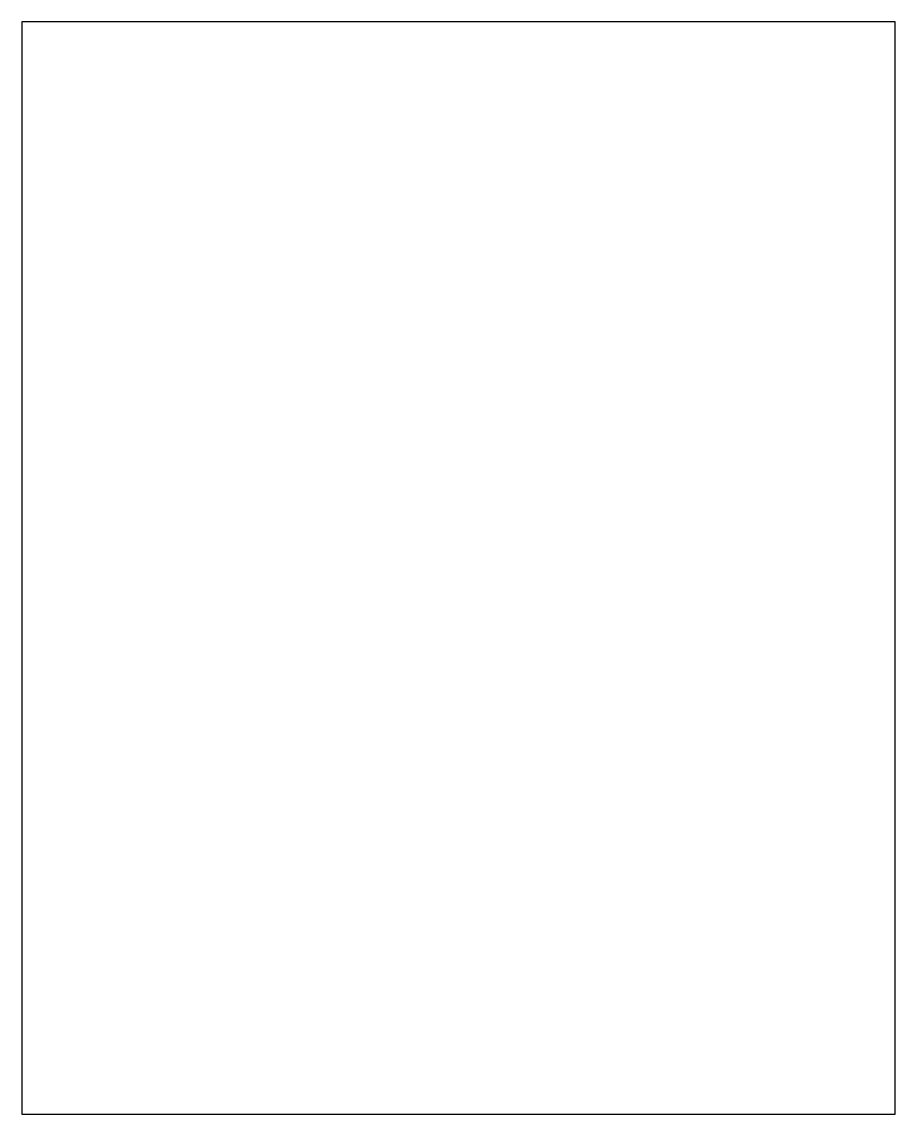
# Model space of a CAD drawing. Header units: millimetres. Extents: x 100 to 1300, y 200 to 1700.
import ezdxf

# ---------------------------------------------------------------- set-up
doc = ezdxf.new("R2010")
doc.units = ezdxf.units.MM

msp = doc.modelspace()

# ---------------------------------------------------------------- linework, layer by layer
at = {"layer": 'DOGRAMA'}
msp.add_lwpolyline([(100, 200), (1300, 200), (1300, 1700), (100, 1700)], close=True, dxfattribs=at)

doc.saveas('drawing.dxf')
